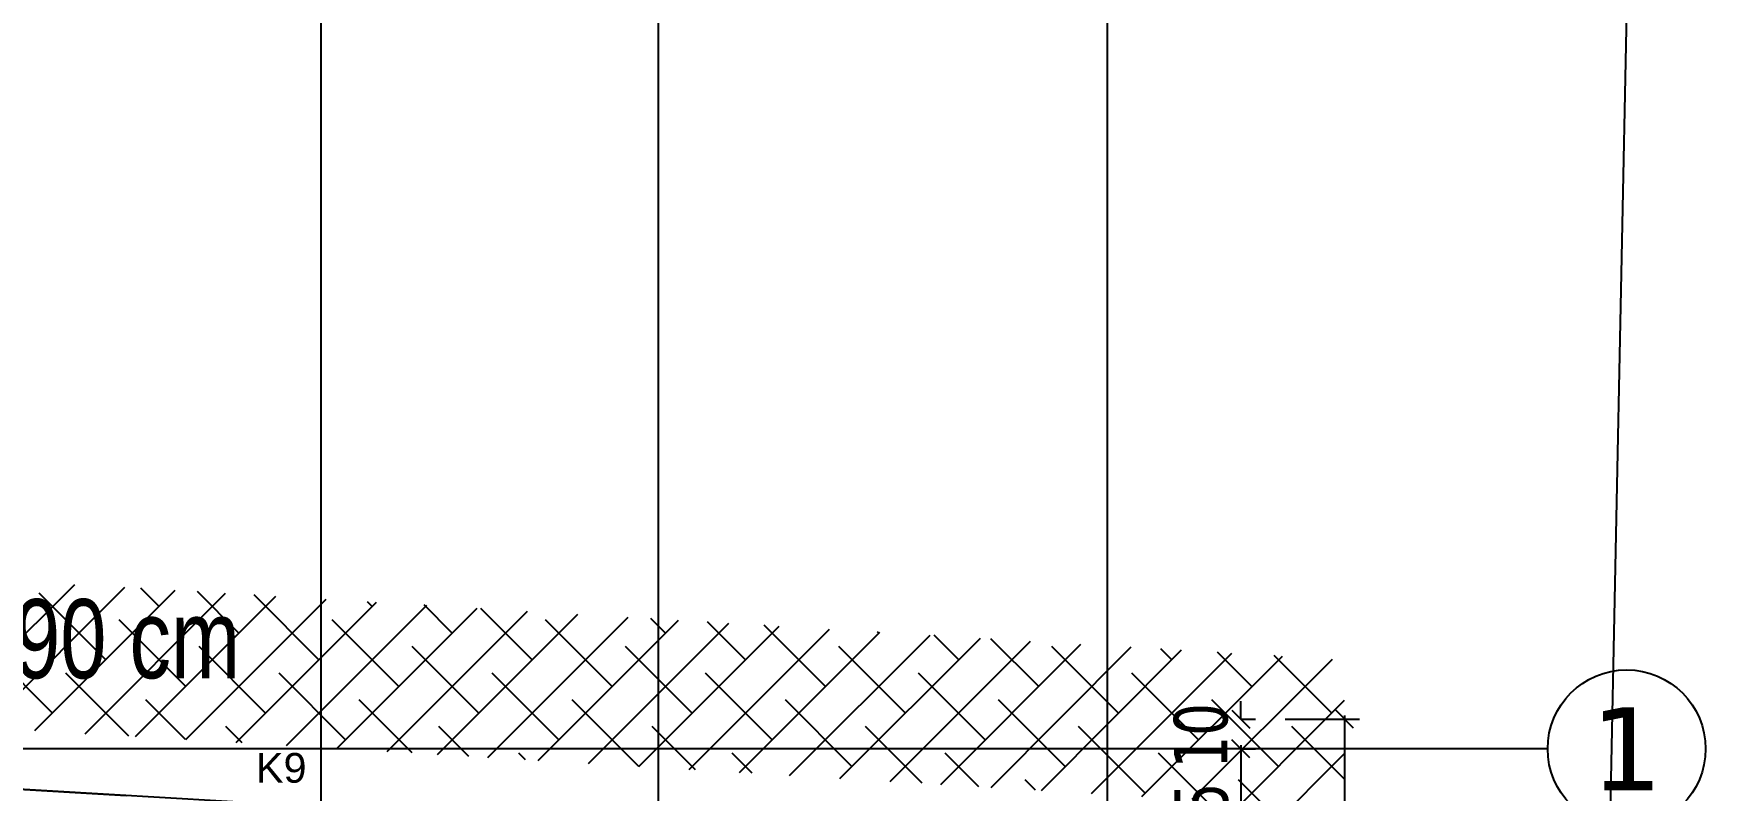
# Model space of a CAD drawing. Header units: millimetres. Extents: x 43168.9 to 43194.6, y -25545.1 to -25543.4.
# Drawn here: x 43171.0915 to 43171.2042, y -25543.8427 to -25543.7917 of the extents above; entities that cross this region are included whole.
import ezdxf
from ezdxf.enums import TextEntityAlignment as Align

# ---------------------------------------------------------------- set-up
doc = ezdxf.new("R2010")
doc.units = ezdxf.units.MM
doc.header["$LTSCALE"] = 200
doc.linetypes.add('DASHDOT', pattern=[1, 0.5, -0.25, 0, -0.25])
doc.linetypes.add('DASHDOT2', pattern=[0.5, 0.25, -0.125, 0, -0.125])
for name, color, linetype in [('aks_sgh', 5, 'DASHDOT2'), ('arsasiniri_sgh', 10, 'Continuous'), ('kolon-b.a_sgh', 6, 'Continuous'), ('olcuaks_sgh', 41, 'Continuous'), ('tarama-zemin_sgh', 197, 'Continuous'), ('yapi-yaklasma_sgh', 41, 'DASHDOT'), ('yazi-genel_sgh', 7, 'Continuous')]:
    doc.layers.add(name, color=color, linetype=linetype)
doc.styles.add('1-200', font='arial.ttf', dxfattribs={"height": 60})
doc.styles.add('dim', font='VERDANA.TTF', dxfattribs={"width": 0.7})
doc.styles.add('text1', font='VERDANA.TTF')
doc.styles.add('text2', font='arial.ttf')

msp = doc.modelspace()

# ---------------------------------------------------------------- linework, layer by layer
at = {"color": 0, "linetype": 'ByBlock', "lineweight": -2}
for p, q in [((43171.17228, -25543.83732), (43171.17348, -25543.83852)), ((43171.18048, -25543.83852), (43171.17928, -25543.83732)), ((43171.17348, -25543.84052), (43171.17228, -25543.83932)), ((43171.17348, -25543.84052), (43171.17228, -25543.83932))]:
    msp.add_line(p, q, dxfattribs=at)
msp.add_line((43171.19356, -25543.83992), (43171.17088, -25543.83992))
at = {"linetype": 'Continuous'}
msp.add_circle((43171.19888, -25543.83992), 0.00532, dxfattribs=at)
at = {"layer": 'aks_sgh'}
for p, q in [((43171.11088, -25543.74092), (43171.11088, -25544.78992)), ((43171.13362, -25543.74092), (43171.13362, -25543.95248)), ((43171.16388, -25543.74092), (43171.16388, -25544.78992)), ((43171.17088, -25543.83992), (43170.19488, -25543.83992))]:
    msp.add_line(p, q, dxfattribs=at)
at = {"layer": 'arsasiniri_sgh', "color": 14}
msp.add_line((43171.20176, -25543.64889), (43171.19254, -25544.10046), dxfattribs=at)
at = {"layer": 'kolon-b.a_sgh'}
msp.add_line((43171.108, -25543.84367), (43170.82088, -25543.82663), dxfattribs=at)
at = {"layer": 'olcuaks_sgh'}
for p, q in [((43171.17288, -25543.83792), (43171.17288, -25543.83672)), ((43171.17288, -25543.83792), (43171.17388, -25543.83792)), ((43171.17588, -25543.83792), (43171.18088, -25543.83792)), ((43171.17988, -25543.83767), (43171.17988, -25544.76892)), ((43171.17288, -25543.83967), (43171.17288, -25543.84924)), ((43171.17288, -25543.83992), (43171.17388, -25543.83992)), ((43171.17288, -25543.83992), (43171.17288, -25543.84112)), ((43171.17288, -25543.83992), (43171.17388, -25543.83992))]:
    msp.add_line(p, q, dxfattribs=at)
at = {"layer": 'tarama-zemin_sgh'}
for p, q in [((43171.08484, -25543.83829), (43171.0943, -25543.82884)), ((43171.08823, -25543.83849), (43171.09769, -25543.82904)), ((43171.09162, -25543.83869), (43171.10108, -25543.82924)), ((43171.09999, -25543.83033), (43171.09876, -25543.8291)), ((43171.10537, -25543.83213), (43171.10258, -25543.82933)), ((43171.09639, -25543.83392), (43171.0919, -25543.82943)), ((43171.09501, -25543.8389), (43171.10447, -25543.82944)), ((43171.0984, -25543.8391), (43171.10786, -25543.82964)), ((43171.10179, -25543.8393), (43171.11125, -25543.82984)), ((43171.10518, -25543.8395), (43171.11464, -25543.83004)), ((43171.11076, -25543.83392), (43171.10639, -25543.82955)), ((43171.10858, -25543.8397), (43171.11803, -25543.83024)), ((43171.11197, -25543.8399), (43171.12142, -25543.83045)), ((43171.11435, -25543.83033), (43171.11403, -25543.83001)), ((43171.11974, -25543.83213), (43171.11785, -25543.83023)), ((43171.12513, -25543.83392), (43171.12167, -25543.83046)), ((43171.10178, -25543.83572), (43171.09729, -25543.83123)), ((43171.11615, -25543.83572), (43171.11166, -25543.83123)), ((43171.11536, -25543.8401), (43171.12481, -25543.83065)), ((43171.11875, -25543.84031), (43171.1282, -25543.83085)), ((43171.12214, -25543.84051), (43171.13159, -25543.83105)), ((43171.12553, -25543.84071), (43171.13499, -25543.83125)), ((43171.13052, -25543.83572), (43171.12603, -25543.83123)), ((43171.12892, -25543.84091), (43171.13838, -25543.83145)), ((43171.13231, -25543.84111), (43171.14177, -25543.83165)), ((43171.13411, -25543.83213), (43171.13313, -25543.83114)), ((43171.1395, -25543.83392), (43171.13695, -25543.83137)), ((43171.14489, -25543.83572), (43171.14076, -25543.83159)), ((43171.1357, -25543.84131), (43171.14516, -25543.83186)), ((43171.13909, -25543.84151), (43171.14855, -25543.83206)), ((43171.14248, -25543.84171), (43171.15194, -25543.83226)), ((43171.14587, -25543.84192), (43171.15533, -25543.83246)), ((43171.14848, -25543.83213), (43171.1484, -25543.83205)), ((43171.14926, -25543.84212), (43171.15872, -25543.83266)), ((43171.15387, -25543.83392), (43171.15222, -25543.83227)), ((43171.15926, -25543.83572), (43171.15604, -25543.8325)), ((43171.0928, -25543.83751), (43171.08831, -25543.83302)), ((43171.10717, -25543.83751), (43171.10268, -25543.83302)), ((43171.12154, -25543.83751), (43171.11705, -25543.83302)), ((43171.13591, -25543.83751), (43171.13142, -25543.83302)), ((43171.15028, -25543.83751), (43171.14579, -25543.83302)), ((43171.15266, -25543.84232), (43171.16211, -25543.83286)), ((43171.15605, -25543.84252), (43171.1655, -25543.83306)), ((43171.15944, -25543.84272), (43171.16889, -25543.83326)), ((43171.16464, -25543.83751), (43171.16015, -25543.83302)), ((43171.16283, -25543.84292), (43171.17228, -25543.83347)), ((43171.16622, -25543.84312), (43171.17568, -25543.83367)), ((43171.16824, -25543.83392), (43171.1675, -25543.83318)), ((43171.16961, -25543.84332), (43171.17907, -25543.83387)), ((43171.17362, -25543.83572), (43171.17131, -25543.83341)), ((43171.17901, -25543.83751), (43171.17513, -25543.83363)), ((43171.09795, -25543.83907), (43171.0937, -25543.83482)), ((43171.11256, -25543.83931), (43171.10807, -25543.83482)), ((43171.12693, -25543.83931), (43171.12244, -25543.83482)), ((43171.1413, -25543.83931), (43171.13681, -25543.83482)), ((43171.15566, -25543.83931), (43171.15117, -25543.83482)), ((43171.17003, -25543.83931), (43171.16554, -25543.83482)), ((43171.10177, -25543.8393), (43171.09909, -25543.83662)), ((43171.11704, -25543.8402), (43171.11346, -25543.83662)), ((43171.13232, -25543.84111), (43171.12782, -25543.83662)), ((43171.14668, -25543.84111), (43171.14219, -25543.83662)), ((43171.16105, -25543.84111), (43171.15656, -25543.83662)), ((43171.16988, -25543.84665), (43171.17988, -25543.83665)), ((43171.17542, -25543.84111), (43171.17093, -25543.83662)), ((43171.10559, -25543.83952), (43171.10448, -25543.83841)), ((43171.12086, -25543.84043), (43171.11884, -25543.83841)), ((43171.13614, -25543.84134), (43171.13321, -25543.83841)), ((43171.15141, -25543.84224), (43171.14758, -25543.83841)), ((43171.16644, -25543.8429), (43171.16195, -25543.83841)), ((43171.17988, -25543.84197), (43171.17632, -25543.83841)), ((43171.12468, -25543.84066), (43171.12423, -25543.84021)), ((43171.13996, -25543.84156), (43171.1386, -25543.84021)), ((43171.15523, -25543.84247), (43171.15297, -25543.84021)), ((43171.17183, -25543.8447), (43171.16734, -25543.84021)), ((43171.16988, -25543.85024), (43171.17988, -25543.84024)), ((43171.15905, -25543.8427), (43171.15836, -25543.842)), ((43171.17722, -25543.84649), (43171.17273, -25543.842))]:
    msp.add_line(p, q, dxfattribs=at)
at = {"layer": 'yapi-yaklasma_sgh'}
msp.add_line((43170.284, -25543.79476), (43171.09777, -25543.84307), dxfattribs=at)

# ---------------------------------------------------------------- texts
at = {"linetype": 'Continuous', "style": 'text1'}
msp.add_attdef('1', text='', height=0.0056, dxfattribs=at).set_placement((43171.19888, -25543.83992), align=Align.MIDDLE)
at = {"layer": 'aks_sgh', "style": '1-200'}
msp.add_text('K9', height=0.002, rotation=0, dxfattribs=at).set_placement((43171.10651, -25543.8422))
at = {"layer": 'olcuaks_sgh', "color": 2, "style": 'dim', "width": 0.7}
for s, p in [('10', (43171.17197, -25543.84124)), ('45', (43171.172, -25543.8466))]:
    msp.add_text(s, height=0.0036, rotation=90, dxfattribs=at).set_placement(p)
at = {"layer": 'yazi-genel_sgh', "color": 252, "style": 'text2', "width": 0.75}
msp.add_text('SIKIŞTIRILMIŞ TOPRAK 90 cm', height=0.0053333, dxfattribs=at).set_placement((43171.02627, -25543.83517))

doc.saveas('drawing.dxf')
